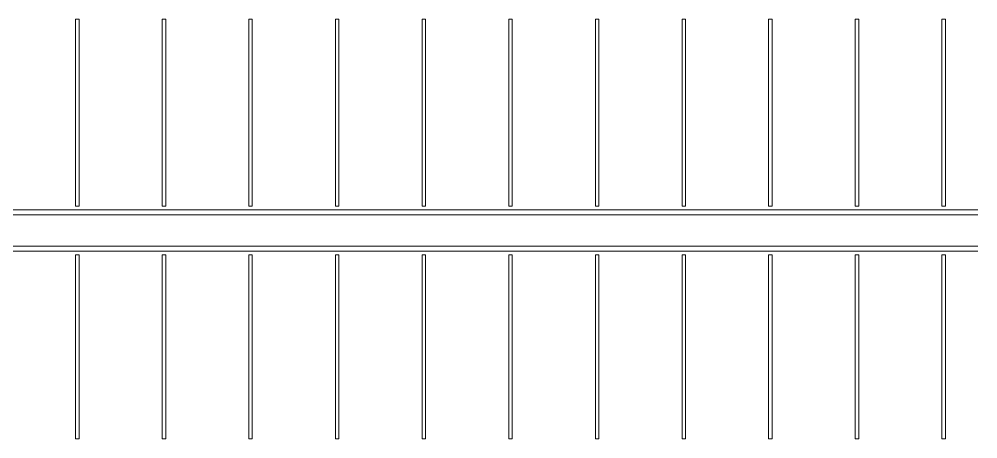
# Model space of a CAD drawing. Header units: metres. Extents: x -18745 to 220762, y -1579758 to -1356048.
# Drawn here: x 187880 to 215544, y -1495351 to -1483238 of the extents above; entities that cross this region are included whole.
import ezdxf

# ---------------------------------------------------------------- set-up
doc = ezdxf.new("R2010")
doc.units = ezdxf.units.M
doc.layers.add('PD-VENT', color=70, linetype='Continuous')
doc.layers.add('Tiles', color=252, linetype='Continuous', lineweight=5)

# ---------------------------------------------------------------- blocks, each defined once
blk = doc.blocks.new('A$C22ed9212')
at = {"layer": 'Tiles', "elevation": 0}
for points in [[(-351676, -514631), (-351676, -508431, -0.414214), (-348676, -505431), (-348514, -505431), (-348514, -510931), (-310027, -510931)], [(-351526, -514631), (-351526, -508431, -0.414214), (-348676, -505581), (-348664, -505581), (-348664, -511081), (-310027, -511081)], [(-351526, -514631), (-351526, -514631, 0.414214), (-348676, -517481), (-348664, -517481), (-348664, -511981), (-310027, -511981)]]:
    blk.add_lwpolyline(points, format="xyb", dxfattribs=at)
for points in [[(-335964, -505431), (-336064, -505431), (-336064, -510831), (-335964, -510831)], [(-333464, -505431), (-333564, -505431), (-333564, -510831), (-333464, -510831)], [(-330964, -505431), (-331064, -505431), (-331064, -510831), (-330964, -510831)], [(-328464, -505431), (-328564, -505431), (-328564, -510831), (-328464, -510831)], [(-325964, -505431), (-326064, -505431), (-326064, -510831), (-325964, -510831)], [(-323464, -505431), (-323564, -505431), (-323564, -510831), (-323464, -510831)], [(-320964, -505431), (-321064, -505431), (-321064, -510831), (-320964, -510831)], [(-318464, -505431), (-318564, -505431), (-318564, -510831), (-318464, -510831)], [(-315964, -505431), (-316064, -505431), (-316064, -510831), (-315964, -510831)], [(-313464, -505431), (-313564, -505431), (-313564, -510831), (-313464, -510831)], [(-310964, -505431), (-311064, -505431), (-311064, -510831), (-310964, -510831)], [(-335964, -517544), (-336064, -517544), (-336064, -512231), (-335964, -512231)], [(-333464, -517544), (-333564, -517544), (-333564, -512231), (-333464, -512231)], [(-330964, -517544), (-331064, -517544), (-331064, -512231), (-330964, -512231)], [(-328464, -517544), (-328564, -517544), (-328564, -512231), (-328464, -512231)], [(-325964, -517544), (-326064, -517544), (-326064, -512231), (-325964, -512231)], [(-323464, -517544), (-323564, -517544), (-323564, -512231), (-323464, -512231)], [(-320964, -517544), (-321064, -517544), (-321064, -512231), (-320964, -512231)], [(-318464, -517544), (-318564, -517544), (-318564, -512231), (-318464, -512231)], [(-315964, -517544), (-316064, -517544), (-316064, -512231), (-315964, -512231)], [(-313464, -517544), (-313564, -517544), (-313564, -512231), (-313464, -512231)], [(-310964, -517544), (-311064, -517544), (-311064, -512231), (-310964, -512231)]]:
    blk.add_lwpolyline(points, close=True, dxfattribs=at)
blk.add_lwpolyline([(-348514, -517544), (-348514, -512131), (-310027, -512131)], dxfattribs=at)

msp = doc.modelspace()

# ---------------------------------------------------------------- block references
at = {"layer": 'PD-VENT'}
msp.add_blockref('A$C22ed9212', (525571.7, -977806.6, 2.4), dxfattribs=at)

doc.saveas('drawing.dxf')
